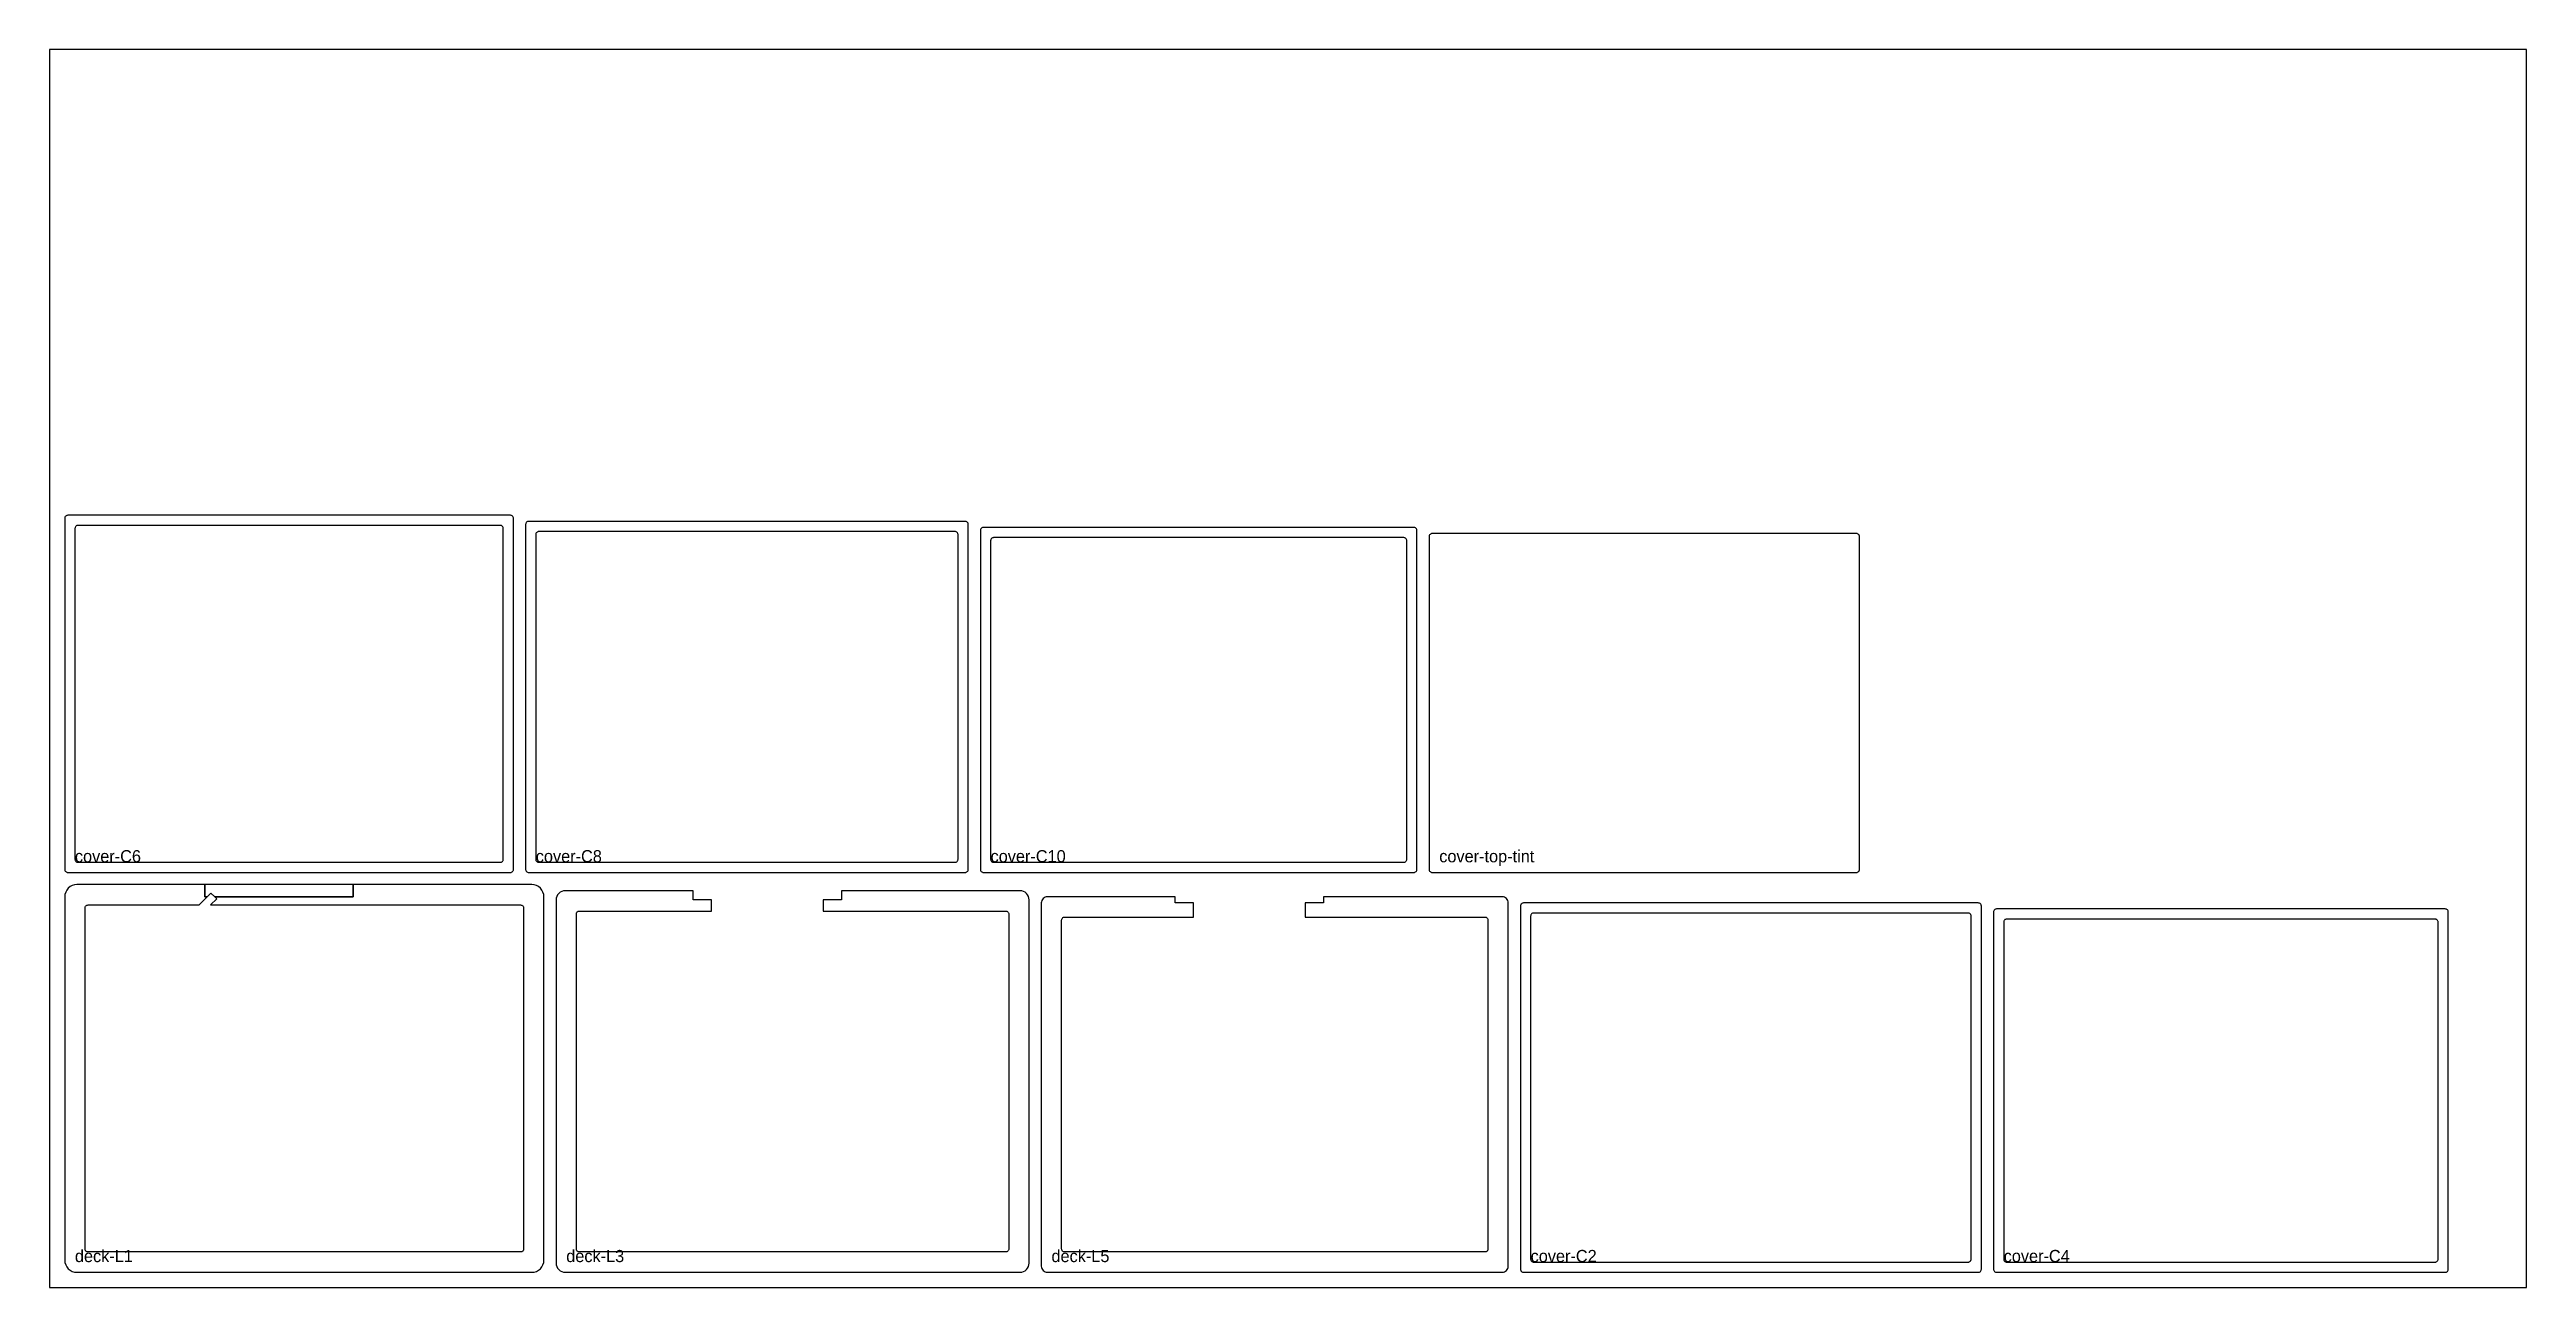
# Model space of a CAD drawing. Header units: millimetres. Extents: x 0 to 2440, y 0 to 1220.
import ezdxf

# ---------------------------------------------------------------- set-up
doc = ezdxf.new("R2010")
doc.units = ezdxf.units.MM
for name, color, linetype in [('CUT_INSIDE', 5, 'Continuous'), ('CUT_OUTSIDE', 1, 'Continuous'), ('POCKET_1.5MM', 3, 'Continuous')]:
    doc.layers.add(name, color=color, linetype=linetype)

msp = doc.modelspace()

# ---------------------------------------------------------------- linework, layer by layer
at = {"layer": 'CUT_INSIDE'}
for points in [[(446.9, 748.6), (446.8, 749.1), (446.5, 749.7), (446.1, 750.1), (445.7, 750.5), (445.1, 750.8), (444.6, 750.9), (444, 751), (28, 751), (27.4, 750.9), (26.9, 750.8), (26.3, 750.5), (25.9, 750.1), (25.5, 749.7), (25.2, 749.1), (25.1, 748.6), (25, 748), (25, 422), (25.1, 421.4), (25.2, 420.9), (25.5, 420.3), (25.9, 419.9), (26.3, 419.5), (26.9, 419.2), (27.4, 419.1), (28, 419), (444, 419), (444.6, 419.1), (445.1, 419.2), (445.7, 419.5), (446.1, 419.9), (446.5, 420.3), (446.8, 420.9), (446.9, 421.4), (447, 422), (447, 748), (446.9, 748.6)], [(894.9, 742.6), (894.8, 743.1), (894.5, 743.7), (894.1, 744.1), (893.7, 744.5), (893.1, 744.8), (892.6, 744.9), (892, 745), (482, 745), (481.4, 744.9), (480.9, 744.8), (480.3, 744.5), (479.9, 744.1), (479.5, 743.7), (479.2, 743.1), (479.1, 742.6), (479, 742), (479, 422), (479.1, 421.4), (479.2, 420.9), (479.5, 420.3), (479.9, 419.9), (480.3, 419.5), (480.9, 419.2), (481.4, 419.1), (482, 419), (892, 419), (892.6, 419.1), (893.1, 419.2), (893.7, 419.5), (894.1, 419.9), (894.5, 420.3), (894.8, 420.9), (894.9, 421.4), (895, 422), (895, 742), (894.9, 742.6)], [(1336.9, 736.6), (1336.8, 737.1), (1336.5, 737.7), (1336.1, 738.1), (1335.7, 738.5), (1335.1, 738.8), (1334.6, 738.9), (1334, 739), (930, 739), (929.4, 738.9), (928.9, 738.8), (928.3, 738.5), (927.9, 738.1), (927.5, 737.7), (927.2, 737.1), (927.1, 736.6), (927, 736), (927, 422), (927.1, 421.4), (927.2, 420.9), (927.5, 420.3), (927.9, 419.9), (928.3, 419.5), (928.9, 419.2), (929.4, 419.1), (930, 419), (1334, 419), (1334.6, 419.1), (1335.1, 419.2), (1335.7, 419.5), (1336.1, 419.9), (1336.5, 420.3), (1336.8, 420.9), (1336.9, 421.4), (1337, 422), (1337, 736), (1336.9, 736.6)], [(1892.9, 366.6), (1892.8, 367.1), (1892.5, 367.7), (1892.1, 368.1), (1891.7, 368.5), (1891.1, 368.8), (1890.6, 368.9), (1890, 369), (1462, 369), (1461.4, 368.9), (1460.9, 368.8), (1460.3, 368.5), (1459.9, 368.1), (1459.5, 367.7), (1459.2, 367.1), (1459.1, 366.6), (1459, 366), (1459, 28), (1459.1, 27.4), (1459.2, 26.9), (1459.5, 26.3), (1459.9, 25.9), (1460.3, 25.5), (1460.9, 25.2), (1461.4, 25.1), (1462, 25), (1890, 25), (1890.6, 25.1), (1891.1, 25.2), (1891.7, 25.5), (1892.1, 25.9), (1892.5, 26.3), (1892.8, 26.9), (1892.9, 27.4), (1893, 28), (1893, 366), (1892.9, 366.6)], [(2352.9, 360.6), (2352.8, 361.1), (2352.5, 361.7), (2352.1, 362.1), (2351.7, 362.5), (2351.1, 362.8), (2350.6, 362.9), (2350, 363), (1928, 363), (1927.4, 362.9), (1926.9, 362.8), (1926.3, 362.5), (1925.9, 362.1), (1925.5, 361.7), (1925.2, 361.1), (1925.1, 360.6), (1925, 360), (1925, 28), (1925.1, 27.4), (1925.2, 26.9), (1925.5, 26.3), (1925.9, 25.9), (1926.3, 25.5), (1926.9, 25.2), (1927.4, 25.1), (1928, 25), (2350, 25), (2350.6, 25.1), (2351.1, 25.2), (2351.7, 25.5), (2352.1, 25.9), (2352.5, 26.3), (2352.8, 26.9), (2352.9, 27.4), (2353, 28), (2353, 360), (2352.9, 360.6)]]:
    msp.add_lwpolyline(points, close=True, dxfattribs=at)
at = {"layer": 'CUT_OUTSIDE'}
for points in [[(457, 758), (456.9, 758.6), (456.8, 759.1), (456.5, 759.7), (456.1, 760.1), (455.7, 760.5), (455.1, 760.8), (454.6, 760.9), (454, 761), (18, 761), (17.4, 760.9), (16.9, 760.8), (16.3, 760.5), (15.9, 760.1), (15.5, 759.7), (15.2, 759.1), (15.1, 758.6), (15, 758), (15, 412), (15.1, 411.4), (15.2, 410.9), (15.5, 410.3), (15.9, 409.9), (16.3, 409.5), (16.9, 409.2), (17.4, 409.1), (18, 409), (454, 409), (454.6, 409.1), (455.1, 409.2), (455.7, 409.5), (456.1, 409.9), (456.5, 410.3), (456.8, 410.9), (456.9, 411.4), (457, 412), (457, 758)], [(905, 752), (904.9, 752.6), (904.8, 753.1), (904.5, 753.7), (904.1, 754.1), (903.7, 754.5), (903.1, 754.8), (902.6, 754.9), (902, 755), (472, 755), (471.4, 754.9), (470.9, 754.8), (470.3, 754.5), (469.9, 754.1), (469.5, 753.7), (469.2, 753.1), (469.1, 752.6), (469, 752), (469, 412), (469.1, 411.4), (469.2, 410.9), (469.5, 410.3), (469.9, 409.9), (470.3, 409.5), (470.9, 409.2), (471.4, 409.1), (472, 409), (902, 409), (902.6, 409.1), (903.1, 409.2), (903.7, 409.5), (904.1, 409.9), (904.5, 410.3), (904.8, 410.9), (904.9, 411.4), (905, 412), (905, 752)], [(1347, 746), (1346.9, 746.6), (1346.8, 747.1), (1346.5, 747.7), (1346.1, 748.1), (1345.7, 748.5), (1345.1, 748.8), (1344.6, 748.9), (1344, 749), (920, 749), (919.4, 748.9), (918.9, 748.8), (918.3, 748.5), (917.9, 748.1), (917.5, 747.7), (917.2, 747.1), (917.1, 746.6), (917, 746), (917, 412), (917.1, 411.4), (917.2, 410.9), (917.5, 410.3), (917.9, 409.9), (918.3, 409.5), (918.9, 409.2), (919.4, 409.1), (920, 409), (1344, 409), (1344.6, 409.1), (1345.1, 409.2), (1345.7, 409.5), (1346.1, 409.9), (1346.5, 410.3), (1346.8, 410.9), (1346.9, 411.4), (1347, 412), (1347, 746)], [(1783, 740), (1782.9, 740.6), (1782.8, 741.1), (1782.5, 741.7), (1782.1, 742.1), (1781.7, 742.5), (1781.1, 742.8), (1780.6, 742.9), (1780, 743), (1362, 743), (1361.4, 742.9), (1360.9, 742.8), (1360.3, 742.5), (1359.9, 742.1), (1359.5, 741.7), (1359.2, 741.1), (1359.1, 740.6), (1359, 740), (1359, 412), (1359.1, 411.4), (1359.2, 410.9), (1359.5, 410.3), (1359.9, 409.9), (1360.3, 409.5), (1360.9, 409.2), (1361.4, 409.1), (1362, 409), (1780, 409), (1780.6, 409.1), (1781.1, 409.2), (1781.7, 409.5), (1782.1, 409.9), (1782.5, 410.3), (1782.8, 410.9), (1782.9, 411.4), (1783, 412), (1783, 740)], [(486.1, 22.4), (486.8, 24.7), (487, 27), (487, 385), (486.8, 387.3), (486.1, 389.6), (485, 391.7), (483.5, 393.5), (481.7, 395), (479.6, 396.1), (477.3, 396.8), (475, 397), (299, 397), (299, 385), (162.7, 385), (164.7, 383.1), (158.7, 377), (464, 377), (464.6, 376.9), (465.1, 376.8), (465.7, 376.5), (466.1, 376.1), (466.5, 375.7), (466.8, 375.1), (466.9, 374.6), (467, 374), (467, 38), (466.9, 37.4), (466.8, 36.9), (466.5, 36.3), (466.1, 35.9), (465.7, 35.5), (465.1, 35.2), (464.6, 35.1), (464, 35), (38, 35), (37.4, 35.1), (36.9, 35.2), (36.3, 35.5), (35.9, 35.9), (35.5, 36.3), (35.2, 36.9), (35.1, 37.4), (35, 38), (35, 374), (35.1, 374.6), (35.2, 375.1), (35.5, 375.7), (35.9, 376.1), (36.3, 376.5), (36.9, 376.8), (37.4, 376.9), (38, 377), (147.5, 377), (155.4, 385), (153, 385), (153, 397), (27, 397), (24.7, 396.8), (22.4, 396.1), (20.3, 395), (18.5, 393.5), (17, 391.7), (15.9, 389.6), (15.2, 387.3), (15, 385), (15, 27), (15.2, 24.7), (15.9, 22.4), (17, 20.3), (18.5, 18.5), (20.3, 17), (22.4, 15.9), (24.7, 15.2), (27, 15), (475, 15), (477.3, 15.2), (479.6, 15.9), (481.7, 17), (483.5, 18.5), (485, 20.3), (486.1, 22.4)], [(964.3, 20.6), (964.8, 22.2), (965, 24), (965, 382), (964.8, 383.8), (964.3, 385.4), (963.5, 387), (962.4, 388.4), (961, 389.5), (959.4, 390.3), (957.8, 390.8), (956, 391), (780, 391), (780, 382), (762, 382), (762, 371), (942, 371), (942.6, 370.9), (943.1, 370.8), (943.7, 370.5), (944.1, 370.1), (944.5, 369.7), (944.8, 369.1), (944.9, 368.6), (945, 368), (945, 38), (944.9, 37.4), (944.8, 36.9), (944.5, 36.3), (944.1, 35.9), (943.7, 35.5), (943.1, 35.2), (942.6, 35.1), (942, 35), (522, 35), (521.4, 35.1), (520.9, 35.2), (520.3, 35.5), (519.9, 35.9), (519.5, 36.3), (519.2, 36.9), (519.1, 37.4), (519, 38), (519, 368), (519.1, 368.6), (519.2, 369.1), (519.5, 369.7), (519.9, 370.1), (520.3, 370.5), (520.9, 370.8), (521.4, 370.9), (522, 371), (652, 371), (652, 382), (634, 382), (634, 391), (508, 391), (506.2, 390.8), (504.6, 390.3), (503, 389.5), (501.6, 388.4), (500.5, 387), (499.7, 385.4), (499.2, 383.8), (499, 382), (499, 24), (499.2, 22.2), (499.7, 20.6), (500.5, 19), (501.6, 17.6), (503, 16.5), (504.6, 15.7), (506.2, 15.2), (508, 15), (956, 15), (957.8, 15.2), (959.4, 15.7), (961, 16.5), (962.4, 17.6), (963.5, 19), (964.3, 20.6)], [(1436.5, 18.7), (1436.9, 19.8), (1437, 21), (1437, 379), (1436.9, 380.2), (1436.5, 381.3), (1436, 382.3), (1435.2, 383.2), (1434.3, 384), (1433.3, 384.5), (1432.2, 384.9), (1431, 385), (1255, 385), (1255, 379), (1237, 379), (1237, 365), (1414, 365), (1414.6, 364.9), (1415.1, 364.8), (1415.7, 364.5), (1416.1, 364.1), (1416.5, 363.7), (1416.8, 363.1), (1416.9, 362.6), (1417, 362), (1417, 38), (1416.9, 37.4), (1416.8, 36.9), (1416.5, 36.3), (1416.1, 35.9), (1415.7, 35.5), (1415.1, 35.2), (1414.6, 35.1), (1414, 35), (1000, 35), (999.4, 35.1), (998.9, 35.2), (998.3, 35.5), (997.9, 35.9), (997.5, 36.3), (997.2, 36.9), (997.1, 37.4), (997, 38), (997, 362), (997.1, 362.6), (997.2, 363.1), (997.5, 363.7), (997.9, 364.1), (998.3, 364.5), (998.9, 364.8), (999.4, 364.9), (1000, 365), (1127, 365), (1127, 379), (1109, 379), (1109, 385), (983, 385), (981.8, 384.9), (980.7, 384.5), (979.7, 384), (978.8, 383.2), (978, 382.3), (977.5, 381.3), (977.1, 380.2), (977, 379), (977, 21), (977.1, 19.8), (977.5, 18.7), (978, 17.7), (978.8, 16.8), (979.7, 16), (980.7, 15.5), (981.8, 15.1), (983, 15), (1431, 15), (1432.2, 15.1), (1433.3, 15.5), (1434.3, 16), (1435.2, 16.8), (1436, 17.7), (1436.5, 18.7)], [(1903, 376), (1902.9, 376.6), (1902.8, 377.1), (1902.5, 377.7), (1902.1, 378.1), (1901.7, 378.5), (1901.1, 378.8), (1900.6, 378.9), (1900, 379), (1452, 379), (1451.4, 378.9), (1450.9, 378.8), (1450.3, 378.5), (1449.9, 378.1), (1449.5, 377.7), (1449.2, 377.1), (1449.1, 376.6), (1449, 376), (1449, 18), (1449.1, 17.4), (1449.2, 16.9), (1449.5, 16.3), (1449.9, 15.9), (1450.3, 15.5), (1450.9, 15.2), (1451.4, 15.1), (1452, 15), (1900, 15), (1900.6, 15.1), (1901.1, 15.2), (1901.7, 15.5), (1902.1, 15.9), (1902.5, 16.3), (1902.8, 16.9), (1902.9, 17.4), (1903, 18), (1903, 376)], [(2363, 370), (2362.9, 370.6), (2362.8, 371.1), (2362.5, 371.7), (2362.1, 372.1), (2361.7, 372.5), (2361.1, 372.8), (2360.6, 372.9), (2360, 373), (1918, 373), (1917.4, 372.9), (1916.9, 372.8), (1916.3, 372.5), (1915.9, 372.1), (1915.5, 371.7), (1915.2, 371.1), (1915.1, 370.6), (1915, 370), (1915, 18), (1915.1, 17.4), (1915.2, 16.9), (1915.5, 16.3), (1915.9, 15.9), (1916.3, 15.5), (1916.9, 15.2), (1917.4, 15.1), (1918, 15), (2360, 15), (2360.6, 15.1), (2361.1, 15.2), (2361.7, 15.5), (2362.1, 15.9), (2362.5, 16.3), (2362.8, 16.9), (2362.9, 17.4), (2363, 18), (2363, 370)]]:
    msp.add_lwpolyline(points, close=True, dxfattribs=at)
at = {"layer": 'POCKET_1.5MM'}
msp.add_lwpolyline([(153, 397), (153, 385), (155.4, 385), (158.9, 388.7), (162.7, 385), (299, 385), (299, 397), (153, 397)], close=True, dxfattribs=at)
at = {"layer": 'SHEET_EDGE'}
msp.add_lwpolyline([(0, 0), (2440, 0), (2440, 1220), (0, 1220)], close=True, dxfattribs=at)

# ---------------------------------------------------------------- texts
at = {"layer": 'NOTES'}
for s, p in [('cover-C6', (25, 419)), ('cover-C8', (479, 419)), ('cover-C10', (927, 419)), ('cover-top-tint', (1369, 419)), ('deck-L1', (25, 25)), ('deck-L3', (509, 25)), ('deck-L5', (987, 25)), ('cover-C2', (1459, 25)), ('cover-C4', (1925, 25))]:
    msp.add_text(s, height=12, dxfattribs=at).set_placement(p)

doc.saveas('drawing.dxf')
